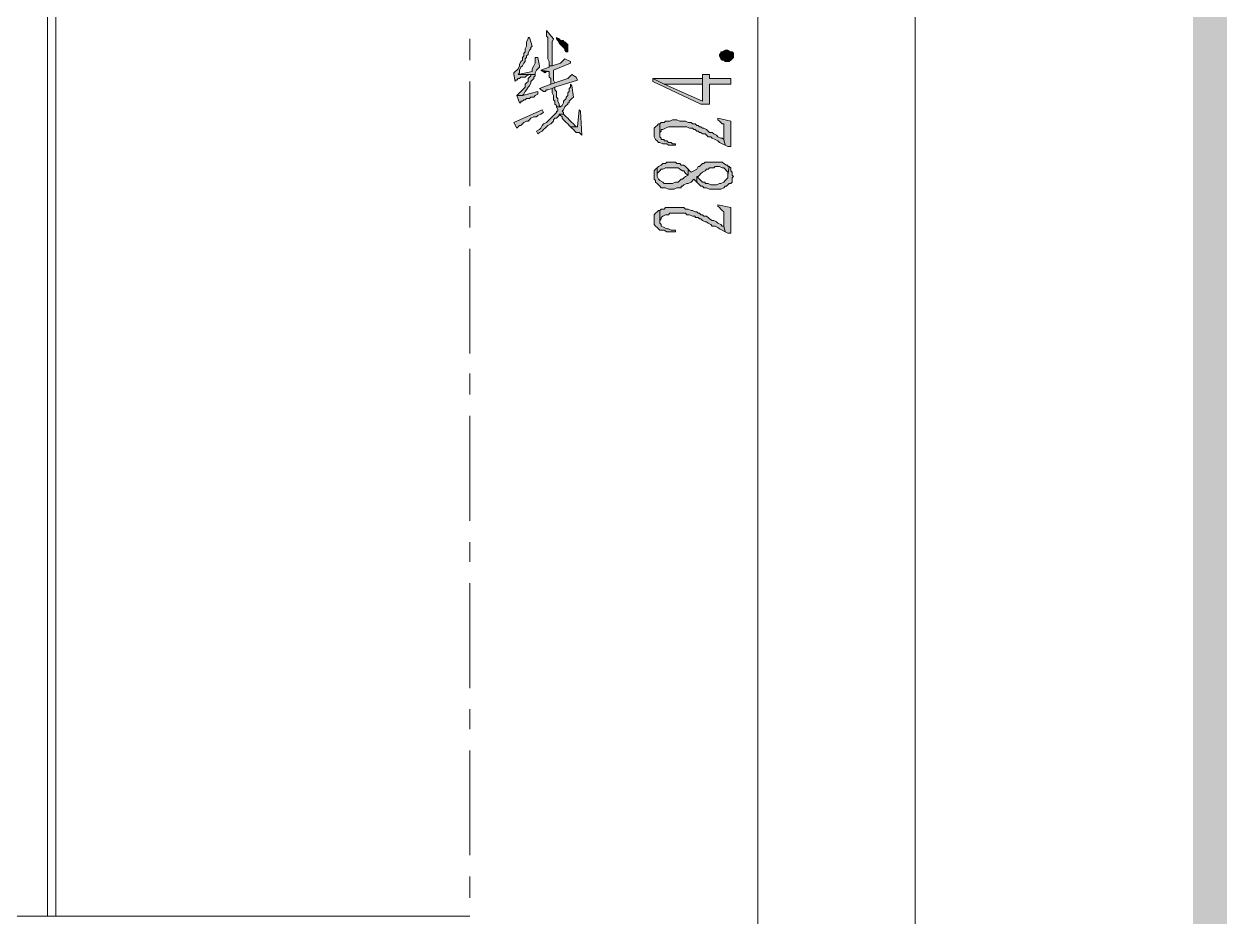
# Model space of a CAD drawing. Header units: inches. Extents: x 20 to 409, y 5 to 283.
# Drawn here: x 372.9 to 408.82, y 178.98 to 205.65 of the extents above; entities that cross this region are included whole.
import ezdxf

# ---------------------------------------------------------------- set-up
doc = ezdxf.new("R2010")
doc.units = ezdxf.units.IN
doc.header["$MEASUREMENT"] = 0
doc.layers.add('C00-00-00', color=7, linetype='Continuous')

msp = doc.modelspace()

# ---------------------------------------------------------------- hatches: boundary and pattern name
at = {"layer": 'C00-00-00'}
h = msp.add_hatch(color=0, dxfattribs=at)
h.dxf.hatch_style = 2
h.paths.add_polyline_path([(408.822, 5.098), (407.806, 282.085), (408.822, 283.101)])
h = msp.add_hatch(color=0, dxfattribs=at)
h.dxf.hatch_style = 2
h.paths.add_polyline_path([(407.806, 6.114), (408.822, 5.098), (407.806, 282.085)])
h = msp.add_hatch(color=0, dxfattribs=at)
h.dxf.hatch_style = 2
h.paths.add_polyline_path([(388.502, 205.461), (388.502, 205.292), (388.544, 205.25), (388.544, 204.615), (388.587, 204.53), (388.587, 204.403), (388.671, 204.403), (388.671, 204.911), (388.671, 204.953), (388.671, 205.123), (388.714, 205.207)])
h = msp.add_hatch(color=0, dxfattribs=at)
h.dxf.hatch_style = 2
h.paths.add_polyline_path([(387.994, 205.25), (387.952, 205.25), (387.952, 205.207), (387.909, 205.123), (387.909, 204.996), (387.867, 204.911), (387.867, 204.826), (387.825, 204.784), (387.825, 204.699), (387.782, 204.657), (387.782, 204.572), (387.74, 204.53), (387.698, 204.445), (387.698, 204.403), (387.655, 204.318), (387.613, 204.276), (387.571, 204.234), (387.528, 204.191), (387.528, 204.149), (387.571, 203.937), (387.571, 203.98), (387.613, 203.98), (387.655, 204.022), (387.698, 204.022), (387.74, 204.064), (387.867, 204.064), (387.909, 204.107), (387.994, 204.149), (388.163, 204.149), (387.655, 204.149), (387.698, 204.191), (387.698, 204.276), (387.74, 204.361), (387.782, 204.403), (387.825, 204.488), (387.867, 204.53), (387.867, 204.615), (387.909, 204.657), (387.909, 204.699), (387.952, 204.742), (387.952, 204.784), (387.994, 204.869), (388.036, 204.911), (388.036, 204.953), (388.079, 204.996)])
h = msp.add_hatch(color=0, dxfattribs=at)
h.dxf.hatch_style = 2
h.paths.add_polyline_path([(388.798, 205.25), (388.798, 205.207), (388.841, 205.165), (388.883, 205.08), (388.925, 205.038), (388.968, 204.996), (389.01, 204.953), (389.052, 204.911), (389.052, 204.869), (389.095, 204.826), (389.137, 204.826), (389.137, 204.869), (389.137, 205.038), (389.095, 205.08), (389.052, 205.123), (389.01, 205.123), (389.01, 205.165), (388.925, 205.165), (388.883, 205.207)])
h = msp.add_hatch(color=0, dxfattribs=at)
h.dxf.hatch_style = 2
h.paths.add_polyline_path([(394.09, 204.784), (394.09, 204.657), (394.048, 204.615), (394.005, 204.572), (393.963, 204.53), (393.836, 204.53), (393.794, 204.572), (393.751, 204.572), (393.709, 204.615), (393.667, 204.699), (393.667, 204.742), (393.709, 204.784), (393.709, 204.826), (393.751, 204.826), (393.836, 204.869), (393.921, 204.869), (394.005, 204.826), (394.048, 204.826)])
h = msp.add_hatch(color=0, dxfattribs=at)
h.dxf.hatch_style = 2
h.paths.add_polyline_path([(388.248, 204.657), (388.163, 204.657), (388.163, 204.572), (388.163, 204.488), (388.121, 204.403), (388.079, 204.318), (388.079, 204.234), (387.655, 204.149), (388.163, 204.149), (388.163, 204.191), (388.206, 204.276), (388.248, 204.318), (388.29, 204.361), (388.29, 204.403)])
h = msp.add_hatch(color=0, dxfattribs=at)
h.dxf.hatch_style = 2
h.paths.add_polyline_path([(389.052, 204.615), (389.01, 204.572), (388.968, 204.53), (388.925, 204.488), (388.671, 204.403), (388.587, 204.403), (388.587, 204.361), (388.333, 204.276), (388.587, 204.234), (388.587, 204.064), (388.629, 204.022), (388.629, 203.853), (388.756, 203.895), (388.714, 203.98), (388.714, 204.276), (389.222, 204.488), (389.222, 204.53)])
h = msp.add_hatch(color=0, dxfattribs=at)
h.dxf.hatch_style = 2
h.paths.add_polyline_path([(388.163, 204.149), (388.036, 204.149), (388.036, 204.107), (387.994, 204.064), (387.952, 204.022), (387.952, 203.937), (387.909, 203.895), (387.867, 203.853), (387.867, 203.768), (387.825, 203.726), (387.782, 203.683), (387.74, 203.641), (387.698, 203.599), (387.655, 203.556), (387.613, 203.514), (387.782, 203.514), (387.825, 203.556), (387.867, 203.641), (387.909, 203.683), (387.952, 203.768), (387.994, 203.81), (388.036, 203.895), (388.036, 203.937), (388.079, 203.98), (388.121, 204.022), (388.121, 204.064), (388.163, 204.107)])
h = msp.add_hatch(color=0, dxfattribs=at)
h.dxf.hatch_style = 2
h.paths.add_polyline_path([(389.264, 204.149), (389.222, 204.107), (389.179, 204.064), (389.137, 204.022), (388.756, 203.895), (388.629, 203.853), (388.29, 203.726), (388.417, 203.641), (388.46, 203.641), (388.502, 203.683), (388.544, 203.683), (388.671, 203.726), (388.756, 203.768), (389.433, 203.98), (389.391, 204.064)])
h = msp.add_hatch(color=0, dxfattribs=at)
h.dxf.hatch_style = 2
h.paths.add_polyline_path([(388.333, 204.276), (388.46, 204.191), (388.502, 204.234), (388.587, 204.234)])
h = msp.add_hatch(color=0, dxfattribs=at)
h.dxf.hatch_style = 2
h.paths.add_polyline_path([(391.677, 204.022), (391.677, 203.937), (393.116, 203.26), (393.37, 203.26), (393.37, 203.853), (394.005, 203.853), (394.005, 204.022), (393.37, 204.022), (393.37, 204.149), (393.159, 204.149), (393.159, 204.022), (393.159, 203.345), (392.016, 203.853)])
h = msp.add_hatch(color=0, dxfattribs=at)
h.dxf.hatch_style = 2
h.paths.add_polyline_path([(391.677, 204.022), (392.016, 203.853), (393.159, 203.853), (393.159, 203.345), (393.159, 204.022)])
h = msp.add_hatch(color=0, dxfattribs=at)
h.dxf.hatch_style = 2
h.paths.add_polyline_path([(389.222, 203.853), (389.222, 203.768), (389.179, 203.726), (389.179, 203.641), (389.137, 203.599), (389.137, 203.514), (389.095, 203.472), (389.095, 203.429), (389.052, 203.387), (389.01, 203.345), (389.01, 203.302), (388.968, 203.218), (388.925, 203.175), (388.798, 203.175), (388.841, 203.091), (388.841, 203.048), (388.798, 203.048), (388.798, 203.006), (388.756, 202.964), (388.714, 202.921), (388.671, 202.879), (388.629, 202.837), (388.587, 202.794), (388.544, 202.752), (388.502, 202.71), (388.417, 202.667), (388.375, 202.625), (388.333, 202.54), (388.29, 202.498), (388.206, 202.456), (388.248, 202.371), (388.29, 202.413), (388.375, 202.456), (388.417, 202.498), (388.46, 202.54), (388.502, 202.583), (388.544, 202.625), (388.629, 202.667), (388.671, 202.71), (388.714, 202.752), (388.714, 202.794), (388.756, 202.837), (388.798, 202.837), (388.841, 202.879), (388.883, 202.921), (388.883, 202.964), (389.01, 202.964), (389.01, 203.006), (388.968, 203.048), (389.01, 203.091), (389.052, 203.175), (389.095, 203.218), (389.137, 203.26), (389.137, 203.302), (389.179, 203.302), (389.179, 203.345), (389.222, 203.387), (389.264, 203.429), (389.306, 203.472), (389.264, 203.81)])
h = msp.add_hatch(color=0, dxfattribs=at)
h.dxf.hatch_style = 2
h.paths.add_polyline_path([(388.756, 203.768), (388.671, 203.726), (388.671, 203.599), (388.714, 203.514), (388.714, 203.387), (388.756, 203.345), (388.756, 203.26), (388.798, 203.218), (388.798, 203.175), (388.925, 203.175), (388.883, 203.218), (388.883, 203.26), (388.841, 203.345), (388.841, 203.429), (388.798, 203.472), (388.798, 203.641), (388.756, 203.683)])
h = msp.add_hatch(color=0, dxfattribs=at)
h.dxf.hatch_style = 2
h.paths.add_polyline_path([(388.248, 203.641), (387.782, 203.514), (387.613, 203.514), (387.698, 203.302), (387.74, 203.302), (387.74, 203.345), (387.782, 203.345), (387.825, 203.387), (387.867, 203.387), (387.909, 203.429), (387.994, 203.429), (388.036, 203.472), (388.121, 203.472), (388.163, 203.514), (388.248, 203.556)])
h = msp.add_hatch(color=0, dxfattribs=at)
h.dxf.hatch_style = 2
h.paths.add_polyline_path([(388.375, 203.091), (387.528, 202.71), (387.613, 202.54), (387.655, 202.583), (387.698, 202.625), (387.74, 202.625), (387.782, 202.667), (387.825, 202.71), (387.909, 202.752), (387.952, 202.752), (387.994, 202.794), (388.036, 202.837), (388.121, 202.879), (388.206, 202.879), (388.248, 202.921), (388.333, 202.964), (388.417, 203.006)])
h = msp.add_hatch(color=0, dxfattribs=at)
h.dxf.hatch_style = 2
h.paths.add_polyline_path([(389.01, 202.964), (388.883, 202.964), (388.925, 202.921), (388.968, 202.879), (388.968, 202.837), (389.01, 202.794), (389.052, 202.752), (389.095, 202.71), (389.137, 202.667), (389.179, 202.625), (389.222, 202.583), (389.433, 202.583), (389.391, 202.583), (389.349, 202.625), (389.306, 202.667), (389.264, 202.71), (389.222, 202.752), (389.179, 202.794), (389.137, 202.837), (389.095, 202.879), (389.052, 202.921)])
h = msp.add_hatch(color=0, dxfattribs=at)
h.dxf.hatch_style = 2
h.paths.add_polyline_path([(389.476, 203.091), (389.433, 202.583), (389.222, 202.583), (389.264, 202.54), (389.306, 202.498), (389.349, 202.456), (389.391, 202.413), (389.476, 202.413), (389.518, 202.371), (389.56, 202.329), (389.518, 203.048)])
h = msp.add_hatch(color=0, dxfattribs=at)
h.dxf.hatch_style = 2
h.paths.add_polyline_path([(391.719, 202.413), (391.719, 202.286), (391.762, 202.202), (391.804, 202.159), (391.846, 202.117), (391.889, 202.117), (391.973, 202.075), (392.1, 202.075), (392.143, 202.032), (392.354, 202.032), (392.354, 202.075), (392.27, 202.075), (392.227, 202.117), (392.143, 202.117), (392.1, 202.159), (392.016, 202.159), (392.016, 202.202), (391.931, 202.202), (391.931, 202.244), (391.889, 202.286), (391.889, 202.371), (391.889, 202.667), (391.846, 202.667), (391.804, 202.625), (391.762, 202.583), (391.719, 202.54)])
h = msp.add_hatch(color=0, dxfattribs=at)
h.dxf.hatch_style = 2
h.paths.add_polyline_path([(391.889, 202.667), (391.889, 202.371), (391.889, 202.413), (391.931, 202.456), (391.931, 202.498), (391.973, 202.498), (392.058, 202.54), (392.143, 202.583), (392.693, 202.583), (392.778, 202.54), (392.862, 202.54), (392.905, 202.498), (392.947, 202.498), (392.989, 202.456), (393.032, 202.456), (393.074, 202.413), (393.116, 202.413), (393.159, 202.371), (393.243, 202.371), (393.286, 202.329), (393.328, 202.286), (393.413, 202.286), (393.455, 202.244), (393.54, 202.202), (393.624, 202.159), (393.667, 202.117), (393.751, 202.075), (393.836, 202.032), (393.794, 202.202), (393.751, 202.244), (393.709, 202.244), (393.624, 202.286), (393.582, 202.329), (393.497, 202.371), (393.455, 202.413), (393.37, 202.413), (393.328, 202.456), (393.286, 202.498), (393.201, 202.54), (393.159, 202.54), (393.116, 202.583), (393.074, 202.583), (393.032, 202.625), (392.989, 202.625), (392.947, 202.667), (392.862, 202.667), (392.82, 202.71), (392.735, 202.71), (392.651, 202.752), (392.481, 202.752), (392.397, 202.794), (392.27, 202.794), (392.185, 202.752), (392.058, 202.752), (392.016, 202.71), (391.931, 202.71)])
h = msp.add_hatch(color=0, dxfattribs=at)
h.dxf.hatch_style = 2
h.paths.add_polyline_path([(393.624, 202.837), (393.624, 202.794), (393.667, 202.752), (393.709, 202.71), (393.751, 202.667), (393.794, 202.667), (393.794, 202.625), (393.794, 202.202), (393.836, 202.032), (393.921, 201.99), (394.005, 201.99), (394.005, 202.752)])
h = msp.add_hatch(color=0, dxfattribs=at)
h.dxf.hatch_style = 2
h.paths.add_polyline_path([(391.719, 201.143), (391.719, 201.016), (391.762, 200.974), (391.762, 200.932), (391.804, 200.889), (391.846, 200.847), (391.889, 200.805), (391.931, 200.762), (392.058, 200.762), (392.143, 200.72), (392.312, 200.72), (392.397, 200.762), (392.524, 200.762), (392.524, 200.805), (392.566, 200.805), (392.608, 200.847), (392.693, 200.889), (392.735, 200.889), (392.82, 200.932), (392.905, 201.016), (392.947, 200.974), (392.989, 200.932), (392.989, 201.101), (393.032, 201.101), (393.074, 201.143), (393.116, 201.186), (393.159, 201.228), (393.243, 201.27), (393.286, 201.313), (393.328, 201.313), (393.37, 201.355), (393.497, 201.355), (393.54, 201.397), (393.667, 201.397), (393.751, 201.355), (393.794, 201.355), (393.836, 201.313), (393.878, 201.27), (393.921, 201.228), (393.921, 201.143), (393.963, 201.397), (393.921, 201.397), (393.921, 201.44), (393.878, 201.44), (393.794, 201.482), (393.751, 201.524), (393.243, 201.524), (393.201, 201.482), (393.159, 201.482), (393.116, 201.44), (393.074, 201.397), (393.032, 201.397), (392.989, 201.313), (392.905, 201.27), (392.82, 201.228), (392.778, 201.27), (392.735, 201.313), (392.735, 201.143), (392.651, 201.101), (392.608, 201.059), (392.566, 201.016), (392.524, 201.016), (392.481, 200.974), (392.439, 200.932), (392.354, 200.932), (392.27, 200.889), (392.016, 200.889), (391.973, 200.932), (391.889, 200.974), (391.846, 201.016), (391.804, 201.101), (391.804, 201.355), (391.762, 201.313), (391.719, 201.27)])
h = msp.add_hatch(color=0, dxfattribs=at)
h.dxf.hatch_style = 2
h.paths.add_polyline_path([(391.804, 201.355), (391.804, 201.143), (391.804, 201.186), (391.846, 201.228), (391.889, 201.27), (391.931, 201.313), (391.973, 201.313), (392.058, 201.355), (392.439, 201.355), (392.481, 201.313), (392.566, 201.27), (392.608, 201.27), (392.651, 201.186), (392.735, 201.143), (392.735, 201.313), (392.693, 201.355), (392.651, 201.397), (392.608, 201.44), (392.524, 201.44), (392.481, 201.482), (392.397, 201.482), (392.354, 201.524), (392.1, 201.524), (392.058, 201.482), (391.973, 201.482), (391.931, 201.44), (391.846, 201.397)])
h = msp.add_hatch(color=0, dxfattribs=at)
h.dxf.hatch_style = 2
h.paths.add_polyline_path([(392.989, 200.932), (393.032, 200.889), (393.074, 200.847), (393.116, 200.805), (393.159, 200.805), (393.201, 200.762), (393.286, 200.762), (393.37, 200.72), (393.709, 200.72), (393.794, 200.762), (393.836, 200.805), (393.878, 200.805), (393.921, 200.847), (393.963, 200.889), (394.005, 200.889), (394.048, 200.932), (394.048, 201.059), (394.09, 201.101), (394.048, 201.143), (394.048, 201.186), (394.048, 201.228), (394.005, 201.27), (394.005, 201.355), (393.963, 201.397), (393.921, 201.143), (393.921, 201.059), (393.878, 201.016), (393.836, 200.974), (393.794, 200.932), (393.709, 200.889), (393.667, 200.889), (393.582, 200.847), (393.413, 200.847), (393.328, 200.889), (393.243, 200.889), (393.243, 200.932), (393.159, 200.932), (393.116, 200.974), (393.074, 201.016), (392.989, 201.101)])
h = msp.add_hatch(color=0, dxfattribs=at)
h.dxf.hatch_style = 2
h.paths.add_polyline_path([(391.719, 199.831), (391.719, 199.662), (391.762, 199.619), (391.804, 199.577), (391.846, 199.535), (391.889, 199.492), (392.016, 199.492), (392.1, 199.45), (392.354, 199.45), (392.354, 199.492), (392.227, 199.492), (392.143, 199.535), (392.1, 199.535), (392.016, 199.577), (391.931, 199.619), (391.931, 199.662), (391.889, 199.704), (391.889, 199.746), (391.889, 200.085), (391.846, 200.085), (391.804, 200.043), (391.762, 200), (391.719, 199.958)])
h = msp.add_hatch(color=0, dxfattribs=at)
h.dxf.hatch_style = 2
h.paths.add_polyline_path([(391.889, 200.085), (391.889, 199.746), (391.889, 199.789), (391.931, 199.831), (391.931, 199.873), (391.973, 199.916), (392.058, 199.958), (392.143, 199.958), (392.185, 200), (392.651, 200), (392.693, 199.958), (392.778, 199.958), (392.862, 199.916), (392.947, 199.916), (392.947, 199.873), (393.032, 199.873), (393.074, 199.831), (393.116, 199.831), (393.159, 199.789), (393.243, 199.746), (393.286, 199.746), (393.328, 199.704), (393.413, 199.662), (393.455, 199.619), (393.54, 199.619), (393.624, 199.577), (393.667, 199.535), (393.751, 199.492), (393.836, 199.45), (393.794, 199.619), (393.751, 199.619), (393.709, 199.662), (393.624, 199.704), (393.582, 199.746), (393.497, 199.789), (393.455, 199.789), (393.37, 199.831), (393.328, 199.873), (393.286, 199.916), (393.201, 199.916), (393.159, 199.958), (393.116, 199.958), (393.074, 200), (393.032, 200), (392.989, 200.043), (392.947, 200.043), (392.862, 200.085), (392.82, 200.085), (392.735, 200.127), (392.651, 200.127), (392.608, 200.17), (392.058, 200.17), (392.016, 200.127), (391.931, 200.127)])
h = msp.add_hatch(color=0, dxfattribs=at)
h.dxf.hatch_style = 2
h.paths.add_polyline_path([(393.624, 200.254), (393.624, 200.212), (393.667, 200.17), (393.709, 200.127), (393.751, 200.085), (393.794, 200.043), (393.794, 199.619), (393.836, 199.45), (393.921, 199.408), (394.005, 199.408), (394.005, 200.17)])

# ---------------------------------------------------------------- linework, layer by layer
at = {"layer": 'C00-00-00', "color": 0, "lineweight": 0}
for points in [[(399.509, 253.764), (399.509, 169.266)], [(373.601, 238.016), (373.601, 179.003)], [(373.855, 238.016), (373.855, 179.003)], [(394.81, 236.873), (394.81, 169.266)], [(386.216, 205.207), (386.216, 204.572)], [(386.216, 203.937), (386.216, 200.805)], [(386.216, 200.212), (386.216, 199.577)], [(386.216, 198.942), (386.216, 195.809)], [(386.216, 195.217), (386.216, 194.582)], [(386.216, 193.947), (386.216, 190.814)], [(386.216, 190.179), (386.216, 189.586)], [(386.216, 188.951), (386.216, 185.819)], [(386.216, 185.184), (386.216, 184.591)], [(386.216, 183.956), (386.216, 180.823)], [(386.216, 180.188), (386.216, 179.553)], [(157.828, 179.003), (386.216, 179.003)], [(373.855, 179.003), (373.601, 179.003)]]:
    msp.add_lwpolyline(points, dxfattribs=at)
for points in [[(388.502, 205.461), (388.502, 205.292), (388.544, 205.25), (388.544, 204.615), (388.587, 204.53), (388.587, 204.403), (388.671, 204.403), (388.671, 204.911), (388.671, 204.953), (388.671, 205.123), (388.714, 205.207)], [(387.994, 205.25), (387.952, 205.25), (387.952, 205.207), (387.909, 205.123), (387.909, 204.996), (387.867, 204.911), (387.867, 204.826), (387.825, 204.784), (387.825, 204.699), (387.782, 204.657), (387.782, 204.572), (387.74, 204.53), (387.698, 204.445), (387.698, 204.403), (387.655, 204.318), (387.613, 204.276), (387.571, 204.234), (387.528, 204.191), (387.528, 204.149), (387.571, 203.937), (387.571, 203.98), (387.613, 203.98), (387.655, 204.022), (387.698, 204.022), (387.74, 204.064), (387.867, 204.064), (387.909, 204.107), (387.994, 204.149), (388.163, 204.149), (387.655, 204.149), (387.698, 204.191), (387.698, 204.276), (387.74, 204.361), (387.782, 204.403), (387.825, 204.488), (387.867, 204.53), (387.867, 204.615), (387.909, 204.657), (387.909, 204.699), (387.952, 204.742), (387.952, 204.784), (387.994, 204.869), (388.036, 204.911), (388.036, 204.953), (388.079, 204.996)], [(388.798, 205.25), (388.798, 205.207), (388.841, 205.165), (388.883, 205.08), (388.925, 205.038), (388.968, 204.996), (389.01, 204.953), (389.052, 204.911), (389.052, 204.869), (389.095, 204.826), (389.137, 204.826), (389.137, 204.869), (389.137, 205.038), (389.095, 205.08), (389.052, 205.123), (389.01, 205.123), (389.01, 205.165), (388.925, 205.165), (388.883, 205.207)], [(394.09, 204.784), (394.09, 204.657), (394.048, 204.615), (394.005, 204.572), (393.963, 204.53), (393.836, 204.53), (393.794, 204.572), (393.751, 204.572), (393.709, 204.615), (393.667, 204.699), (393.667, 204.742), (393.709, 204.784), (393.709, 204.826), (393.751, 204.826), (393.836, 204.869), (393.921, 204.869), (394.005, 204.826), (394.048, 204.826)], [(388.248, 204.657), (388.163, 204.657), (388.163, 204.572), (388.163, 204.488), (388.121, 204.403), (388.079, 204.318), (388.079, 204.234), (387.655, 204.149), (388.163, 204.149), (388.163, 204.191), (388.206, 204.276), (388.248, 204.318), (388.29, 204.361), (388.29, 204.403)], [(389.052, 204.615), (389.01, 204.572), (388.968, 204.53), (388.925, 204.488), (388.671, 204.403), (388.587, 204.403), (388.587, 204.361), (388.333, 204.276), (388.587, 204.234), (388.587, 204.064), (388.629, 204.022), (388.629, 203.853), (388.756, 203.895), (388.714, 203.98), (388.714, 204.276), (389.222, 204.488), (389.222, 204.53)], [(388.163, 204.149), (388.036, 204.149), (388.036, 204.107), (387.994, 204.064), (387.952, 204.022), (387.952, 203.937), (387.909, 203.895), (387.867, 203.853), (387.867, 203.768), (387.825, 203.726), (387.782, 203.683), (387.74, 203.641), (387.698, 203.599), (387.655, 203.556), (387.613, 203.514), (387.782, 203.514), (387.825, 203.556), (387.867, 203.641), (387.909, 203.683), (387.952, 203.768), (387.994, 203.81), (388.036, 203.895), (388.036, 203.937), (388.079, 203.98), (388.121, 204.022), (388.121, 204.064), (388.163, 204.107)], [(389.264, 204.149), (389.222, 204.107), (389.179, 204.064), (389.137, 204.022), (388.756, 203.895), (388.629, 203.853), (388.29, 203.726), (388.417, 203.641), (388.46, 203.641), (388.502, 203.683), (388.544, 203.683), (388.671, 203.726), (388.756, 203.768), (389.433, 203.98), (389.391, 204.064)], [(388.333, 204.276), (388.46, 204.191), (388.502, 204.234), (388.587, 204.234)], [(391.677, 204.022), (391.677, 203.937), (393.116, 203.26), (393.37, 203.26), (393.37, 203.853), (394.005, 203.853), (394.005, 204.022), (393.37, 204.022), (393.37, 204.149), (393.159, 204.149), (393.159, 204.022), (393.159, 203.345), (392.016, 203.853)], [(391.677, 204.022), (392.016, 203.853), (393.159, 203.853), (393.159, 203.345), (393.159, 204.022)], [(389.222, 203.853), (389.222, 203.768), (389.179, 203.726), (389.179, 203.641), (389.137, 203.599), (389.137, 203.514), (389.095, 203.472), (389.095, 203.429), (389.052, 203.387), (389.01, 203.345), (389.01, 203.302), (388.968, 203.218), (388.925, 203.175), (388.798, 203.175), (388.841, 203.091), (388.841, 203.048), (388.798, 203.048), (388.798, 203.006), (388.756, 202.964), (388.714, 202.921), (388.671, 202.879), (388.629, 202.837), (388.587, 202.794), (388.544, 202.752), (388.502, 202.71), (388.417, 202.667), (388.375, 202.625), (388.333, 202.54), (388.29, 202.498), (388.206, 202.456), (388.248, 202.371), (388.29, 202.413), (388.375, 202.456), (388.417, 202.498), (388.46, 202.54), (388.502, 202.583), (388.544, 202.625), (388.629, 202.667), (388.671, 202.71), (388.714, 202.752), (388.714, 202.794), (388.756, 202.837), (388.798, 202.837), (388.841, 202.879), (388.883, 202.921), (388.883, 202.964), (389.01, 202.964), (389.01, 203.006), (388.968, 203.048), (389.01, 203.091), (389.052, 203.175), (389.095, 203.218), (389.137, 203.26), (389.137, 203.302), (389.179, 203.302), (389.179, 203.345), (389.222, 203.387), (389.264, 203.429), (389.306, 203.472), (389.264, 203.81)], [(388.756, 203.768), (388.671, 203.726), (388.671, 203.599), (388.714, 203.514), (388.714, 203.387), (388.756, 203.345), (388.756, 203.26), (388.798, 203.218), (388.798, 203.175), (388.925, 203.175), (388.883, 203.218), (388.883, 203.26), (388.841, 203.345), (388.841, 203.429), (388.798, 203.472), (388.798, 203.641), (388.756, 203.683)], [(388.248, 203.641), (387.782, 203.514), (387.613, 203.514), (387.698, 203.302), (387.74, 203.302), (387.74, 203.345), (387.782, 203.345), (387.825, 203.387), (387.867, 203.387), (387.909, 203.429), (387.994, 203.429), (388.036, 203.472), (388.121, 203.472), (388.163, 203.514), (388.248, 203.556)], [(388.375, 203.091), (387.528, 202.71), (387.613, 202.54), (387.655, 202.583), (387.698, 202.625), (387.74, 202.625), (387.782, 202.667), (387.825, 202.71), (387.909, 202.752), (387.952, 202.752), (387.994, 202.794), (388.036, 202.837), (388.121, 202.879), (388.206, 202.879), (388.248, 202.921), (388.333, 202.964), (388.417, 203.006)], [(389.01, 202.964), (388.883, 202.964), (388.925, 202.921), (388.968, 202.879), (388.968, 202.837), (389.01, 202.794), (389.052, 202.752), (389.095, 202.71), (389.137, 202.667), (389.179, 202.625), (389.222, 202.583), (389.433, 202.583), (389.391, 202.583), (389.349, 202.625), (389.306, 202.667), (389.264, 202.71), (389.222, 202.752), (389.179, 202.794), (389.137, 202.837), (389.095, 202.879), (389.052, 202.921)], [(389.476, 203.091), (389.433, 202.583), (389.222, 202.583), (389.264, 202.54), (389.306, 202.498), (389.349, 202.456), (389.391, 202.413), (389.476, 202.413), (389.518, 202.371), (389.56, 202.329), (389.518, 203.048)], [(391.719, 202.413), (391.719, 202.286), (391.762, 202.202), (391.804, 202.159), (391.846, 202.117), (391.889, 202.117), (391.973, 202.075), (392.1, 202.075), (392.143, 202.032), (392.354, 202.032), (392.354, 202.075), (392.27, 202.075), (392.227, 202.117), (392.143, 202.117), (392.1, 202.159), (392.016, 202.159), (392.016, 202.202), (391.931, 202.202), (391.931, 202.244), (391.889, 202.286), (391.889, 202.371), (391.889, 202.667), (391.846, 202.667), (391.804, 202.625), (391.762, 202.583), (391.719, 202.54)], [(391.889, 202.667), (391.889, 202.371), (391.889, 202.413), (391.931, 202.456), (391.931, 202.498), (391.973, 202.498), (392.058, 202.54), (392.143, 202.583), (392.693, 202.583), (392.778, 202.54), (392.862, 202.54), (392.905, 202.498), (392.947, 202.498), (392.989, 202.456), (393.032, 202.456), (393.074, 202.413), (393.116, 202.413), (393.159, 202.371), (393.243, 202.371), (393.286, 202.329), (393.328, 202.286), (393.413, 202.286), (393.455, 202.244), (393.54, 202.202), (393.624, 202.159), (393.667, 202.117), (393.751, 202.075), (393.836, 202.032), (393.794, 202.202), (393.751, 202.244), (393.709, 202.244), (393.624, 202.286), (393.582, 202.329), (393.497, 202.371), (393.455, 202.413), (393.37, 202.413), (393.328, 202.456), (393.286, 202.498), (393.201, 202.54), (393.159, 202.54), (393.116, 202.583), (393.074, 202.583), (393.032, 202.625), (392.989, 202.625), (392.947, 202.667), (392.862, 202.667), (392.82, 202.71), (392.735, 202.71), (392.651, 202.752), (392.481, 202.752), (392.397, 202.794), (392.27, 202.794), (392.185, 202.752), (392.058, 202.752), (392.016, 202.71), (391.931, 202.71)], [(393.624, 202.837), (393.624, 202.794), (393.667, 202.752), (393.709, 202.71), (393.751, 202.667), (393.794, 202.667), (393.794, 202.625), (393.794, 202.202), (393.836, 202.032), (393.921, 201.99), (394.005, 201.99), (394.005, 202.752)], [(391.719, 201.143), (391.719, 201.016), (391.762, 200.974), (391.762, 200.932), (391.804, 200.889), (391.846, 200.847), (391.889, 200.805), (391.931, 200.762), (392.058, 200.762), (392.143, 200.72), (392.312, 200.72), (392.397, 200.762), (392.524, 200.762), (392.524, 200.805), (392.566, 200.805), (392.608, 200.847), (392.693, 200.889), (392.735, 200.889), (392.82, 200.932), (392.905, 201.016), (392.947, 200.974), (392.989, 200.932), (392.989, 201.101), (393.032, 201.101), (393.074, 201.143), (393.116, 201.186), (393.159, 201.228), (393.243, 201.27), (393.286, 201.313), (393.328, 201.313), (393.37, 201.355), (393.497, 201.355), (393.54, 201.397), (393.667, 201.397), (393.751, 201.355), (393.794, 201.355), (393.836, 201.313), (393.878, 201.27), (393.921, 201.228), (393.921, 201.143), (393.963, 201.397), (393.921, 201.397), (393.921, 201.44), (393.878, 201.44), (393.794, 201.482), (393.751, 201.524), (393.243, 201.524), (393.201, 201.482), (393.159, 201.482), (393.116, 201.44), (393.074, 201.397), (393.032, 201.397), (392.989, 201.313), (392.905, 201.27), (392.82, 201.228), (392.778, 201.27), (392.735, 201.313), (392.735, 201.143), (392.651, 201.101), (392.608, 201.059), (392.566, 201.016), (392.524, 201.016), (392.481, 200.974), (392.439, 200.932), (392.354, 200.932), (392.27, 200.889), (392.016, 200.889), (391.973, 200.932), (391.889, 200.974), (391.846, 201.016), (391.804, 201.101), (391.804, 201.355), (391.762, 201.313), (391.719, 201.27)], [(391.804, 201.355), (391.804, 201.143), (391.804, 201.186), (391.846, 201.228), (391.889, 201.27), (391.931, 201.313), (391.973, 201.313), (392.058, 201.355), (392.439, 201.355), (392.481, 201.313), (392.566, 201.27), (392.608, 201.27), (392.651, 201.186), (392.735, 201.143), (392.735, 201.313), (392.693, 201.355), (392.651, 201.397), (392.608, 201.44), (392.524, 201.44), (392.481, 201.482), (392.397, 201.482), (392.354, 201.524), (392.1, 201.524), (392.058, 201.482), (391.973, 201.482), (391.931, 201.44), (391.846, 201.397)], [(392.989, 200.932), (393.032, 200.889), (393.074, 200.847), (393.116, 200.805), (393.159, 200.805), (393.201, 200.762), (393.286, 200.762), (393.37, 200.72), (393.709, 200.72), (393.794, 200.762), (393.836, 200.805), (393.878, 200.805), (393.921, 200.847), (393.963, 200.889), (394.005, 200.889), (394.048, 200.932), (394.048, 201.059), (394.09, 201.101), (394.048, 201.143), (394.048, 201.186), (394.048, 201.228), (394.005, 201.27), (394.005, 201.355), (393.963, 201.397), (393.921, 201.143), (393.921, 201.059), (393.878, 201.016), (393.836, 200.974), (393.794, 200.932), (393.709, 200.889), (393.667, 200.889), (393.582, 200.847), (393.413, 200.847), (393.328, 200.889), (393.243, 200.889), (393.243, 200.932), (393.159, 200.932), (393.116, 200.974), (393.074, 201.016), (392.989, 201.101)], [(391.719, 199.831), (391.719, 199.662), (391.762, 199.619), (391.804, 199.577), (391.846, 199.535), (391.889, 199.492), (392.016, 199.492), (392.1, 199.45), (392.354, 199.45), (392.354, 199.492), (392.227, 199.492), (392.143, 199.535), (392.1, 199.535), (392.016, 199.577), (391.931, 199.619), (391.931, 199.662), (391.889, 199.704), (391.889, 199.746), (391.889, 200.085), (391.846, 200.085), (391.804, 200.043), (391.762, 200), (391.719, 199.958)], [(391.889, 200.085), (391.889, 199.746), (391.889, 199.789), (391.931, 199.831), (391.931, 199.873), (391.973, 199.916), (392.058, 199.958), (392.143, 199.958), (392.185, 200), (392.651, 200), (392.693, 199.958), (392.778, 199.958), (392.862, 199.916), (392.947, 199.916), (392.947, 199.873), (393.032, 199.873), (393.074, 199.831), (393.116, 199.831), (393.159, 199.789), (393.243, 199.746), (393.286, 199.746), (393.328, 199.704), (393.413, 199.662), (393.455, 199.619), (393.54, 199.619), (393.624, 199.577), (393.667, 199.535), (393.751, 199.492), (393.836, 199.45), (393.794, 199.619), (393.751, 199.619), (393.709, 199.662), (393.624, 199.704), (393.582, 199.746), (393.497, 199.789), (393.455, 199.789), (393.37, 199.831), (393.328, 199.873), (393.286, 199.916), (393.201, 199.916), (393.159, 199.958), (393.116, 199.958), (393.074, 200), (393.032, 200), (392.989, 200.043), (392.947, 200.043), (392.862, 200.085), (392.82, 200.085), (392.735, 200.127), (392.651, 200.127), (392.608, 200.17), (392.058, 200.17), (392.016, 200.127), (391.931, 200.127)], [(393.624, 200.254), (393.624, 200.212), (393.667, 200.17), (393.709, 200.127), (393.751, 200.085), (393.794, 200.043), (393.794, 199.619), (393.836, 199.45), (393.921, 199.408), (394.005, 199.408), (394.005, 200.17)]]:
    msp.add_lwpolyline(points, close=True, dxfattribs=at)

doc.saveas('drawing.dxf')
